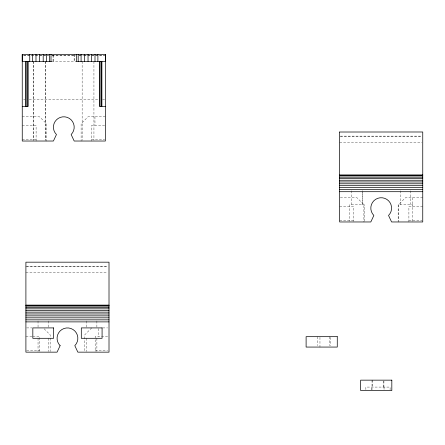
<?xml version="1.0" encoding="UTF-8"?>
<svg xmlns="http://www.w3.org/2000/svg" width="445" height="445" viewBox="0 0 445 445"><rect width="100%" height="100%" fill="white"/><g stroke="black" fill="none" stroke-linecap="round" stroke-linejoin="round"><path stroke-width="0.33" stroke-dasharray="2.23 1.67" d="M91.698 327.915L84.773 334.84L84.773 351.461M23.635 55.269L34.716 55.269M35.411 55.269L38.871 55.269M39.566 55.269L48.566 55.269M52.032 55.269L75.572 55.269M79.038 55.269L83.193 55.269M83.883 55.269L104.658 55.269M23.635 55.653L34.716 55.653M35.411 55.653L38.871 55.653M39.566 55.653L48.566 55.653M52.032 55.653L75.572 55.653M79.038 55.653L83.193 55.653M83.883 55.653L104.658 55.653M51.648 61.388L75.978 61.388M23.635 99.469L25.02 99.469M29.175 99.469L98.428 99.469M102.584 99.469L104.658 99.469M22.25 116.79L39.566 116.79L46.491 123.716L46.491 141.026M105.354 116.79L88.038 116.79L81.112 123.716L81.112 141.026M22.25 125.446L36.101 125.446L36.101 141.026M104.658 125.446L91.503 125.446L91.503 141.026M340.342 136.12L422.06 136.12M340.342 136.593L422.06 136.593M22.25 139.296L36.101 139.296M91.503 139.296L104.658 139.296M339.646 142.333L422.06 142.333M340.342 197.725L356.962 197.725L363.888 204.65L363.888 221.966M422.75 197.725L405.44 197.725L398.514 204.65L398.514 221.966M339.646 206.385L353.497 206.385L353.497 221.388M422.75 206.385L408.899 206.385L408.899 221.966M339.646 220.236L353.497 220.236M408.899 220.236L422.06 220.236M26.6 266.31L107.623 266.31M25.905 266.783L107.623 266.783M25.905 272.518L107.623 272.518M26.6 327.915L32.14 327.915M102.778 327.915L107.623 327.915M25.905 336.57L32.14 336.57M32.83 336.57L39.755 336.57L39.755 351.578M107.623 336.57L95.158 336.57L95.158 351.578M26.6 350.421L39.755 350.421M95.158 350.421L107.623 350.421M44.144 328.838L50.146 334.84L50.146 351.461M412.726 221.271L412.726 204.65L398.147 204.65L398.147 221.271M412.365 197.725L412.365 206.385M410.629 190.799L410.629 204.65M400.244 190.799L400.244 204.65M390.087 389.842L390.115 387.078L365.851 387.078L365.879 389.842M384.029 387.078L384.057 389.842M372.103 380.152L372.103 387.078M372.076 380.152L372.076 387.078M364.249 221.271L364.277 204.65L349.67 204.65L349.67 221.271M351.795 190.799L351.767 204.65M330.346 337.371L330.346 345.682M329.317 336.676L329.345 345.682M319.961 337.371L319.961 347.067M317.53 336.676L317.558 345.682M98.623 328.582L98.623 336.57M96.888 320.99L96.888 327.22M96.888 338.3L96.888 351.461M94.963 116.79L94.963 125.446M93.934 61.388L93.934 140.336M86.502 320.99L86.502 327.22M86.502 338.3L86.502 351.461M82.147 61.388L82.147 140.336M74.588 54.462L74.588 61.388M74.115 54.462L74.115 61.388M53.517 55.158L53.489 61.388M53.016 55.158L53.044 61.388M48.438 320.99L48.41 327.22M48.438 338.3L48.41 351.461M45.485 61.388L45.485 140.336M45.362 61.388L45.362 140.336M38.025 320.99L38.053 327.22M38.053 338.3L38.025 351.461M33.764 61.388L33.764 140.336M33.698 61.388L33.698 140.336M383.89 387.078L383.89 380.152L383.863 387.078M371.937 389.842L371.937 387.078L371.909 389.842M362.18 204.65L362.18 190.799L362.152 204.65"/><path stroke-width="0.67" d="M22.25 54.462L22.25 141.026L53.417 141.026L56.454 134.524A10.385 10.385 0 0 1 56.454 119.833A10.385 10.385 0 0 1 71.15 119.833A10.385 10.385 0 0 1 71.15 134.524L74.187 141.026L105.354 141.026L105.354 54.462L22.25 54.462L22.25 61.388L51.648 61.388M29.743 61.388L29.743 54.462M97.889 61.388L97.889 54.462M105.354 54.462L105.354 61.388L76.534 61.388M22.25 106.4L28.169 106.4L28.169 61.388M105.354 106.4L99.463 106.4L99.463 61.388M339.646 132.015L422.75 131.993L422.75 221.966L391.589 221.966L388.546 215.458A10.385 10.385 0 0 0 388.546 200.767A10.385 10.385 0 0 0 373.856 200.767A10.385 10.385 0 0 0 373.856 215.458L370.813 221.966L339.646 221.966L339.646 131.993M339.646 174.93L422.75 174.93M339.646 175.536L422.75 175.536M339.646 175.858L422.75 175.858M339.646 177.182L422.75 177.182M339.646 178.651L422.75 178.651M339.646 180.253L422.75 180.253M339.646 181.966L422.75 181.966M339.646 183.779L422.75 183.779M339.646 185.682L422.75 185.682M339.646 187.645L422.75 187.645M339.646 189.659L422.75 189.659M339.646 191.7L422.75 191.7M25.905 305.114L109.008 305.114M25.905 305.721L109.008 305.721M25.905 306.049L109.008 306.049M25.905 307.373L109.008 307.373M25.905 308.841L109.008 308.841M25.905 310.438L109.008 310.438M25.905 312.151L109.008 312.151M25.905 313.97L109.008 313.97M25.905 315.867L109.008 315.867M25.905 317.83L109.008 317.83M25.905 319.844L109.008 319.844M25.905 321.885L109.008 321.885M101.888 61.388L101.888 106.4M101.493 61.388L101.493 106.4M100.097 61.388L100.097 106.4M95.002 54.462L95.002 61.388M91.642 54.462L91.642 61.388M88.038 54.462L88.038 61.388M84.439 54.462L84.439 61.388M81.079 54.462L81.079 61.388M78.192 54.462L78.192 61.388M76.618 54.462L76.618 61.388M51.014 54.462L51.014 61.388M49.44 54.462L49.44 61.388M46.553 54.462L46.553 61.388M43.193 54.462L43.193 61.388M39.588 54.462L39.588 61.388M35.984 54.462L35.984 61.388M32.63 54.462L32.63 61.388M27.529 61.388L27.529 106.4M26.138 61.388L26.138 106.4M25.715 61.388L25.715 106.4M60.114 345.648L57.071 352.151L25.905 352.151L25.905 262.177L109.008 262.177L109.008 352.151L77.847 352.151L74.804 345.648A10.385 10.385 0 0 0 74.804 330.958A10.385 10.385 0 0 0 60.114 330.958A10.385 10.385 0 0 0 60.114 345.648M53.606 327.915L32.83 327.915L32.83 338.3L53.606 338.3L53.606 327.915M102.083 327.915L81.307 327.915L81.307 338.3L102.083 338.3L102.083 327.915M337.271 336.676L306.11 336.676L306.11 347.067L337.271 347.067L337.271 336.676M391.822 380.152L360.656 380.152L360.656 390.538L391.822 390.538L391.822 380.152"/></g></svg>
